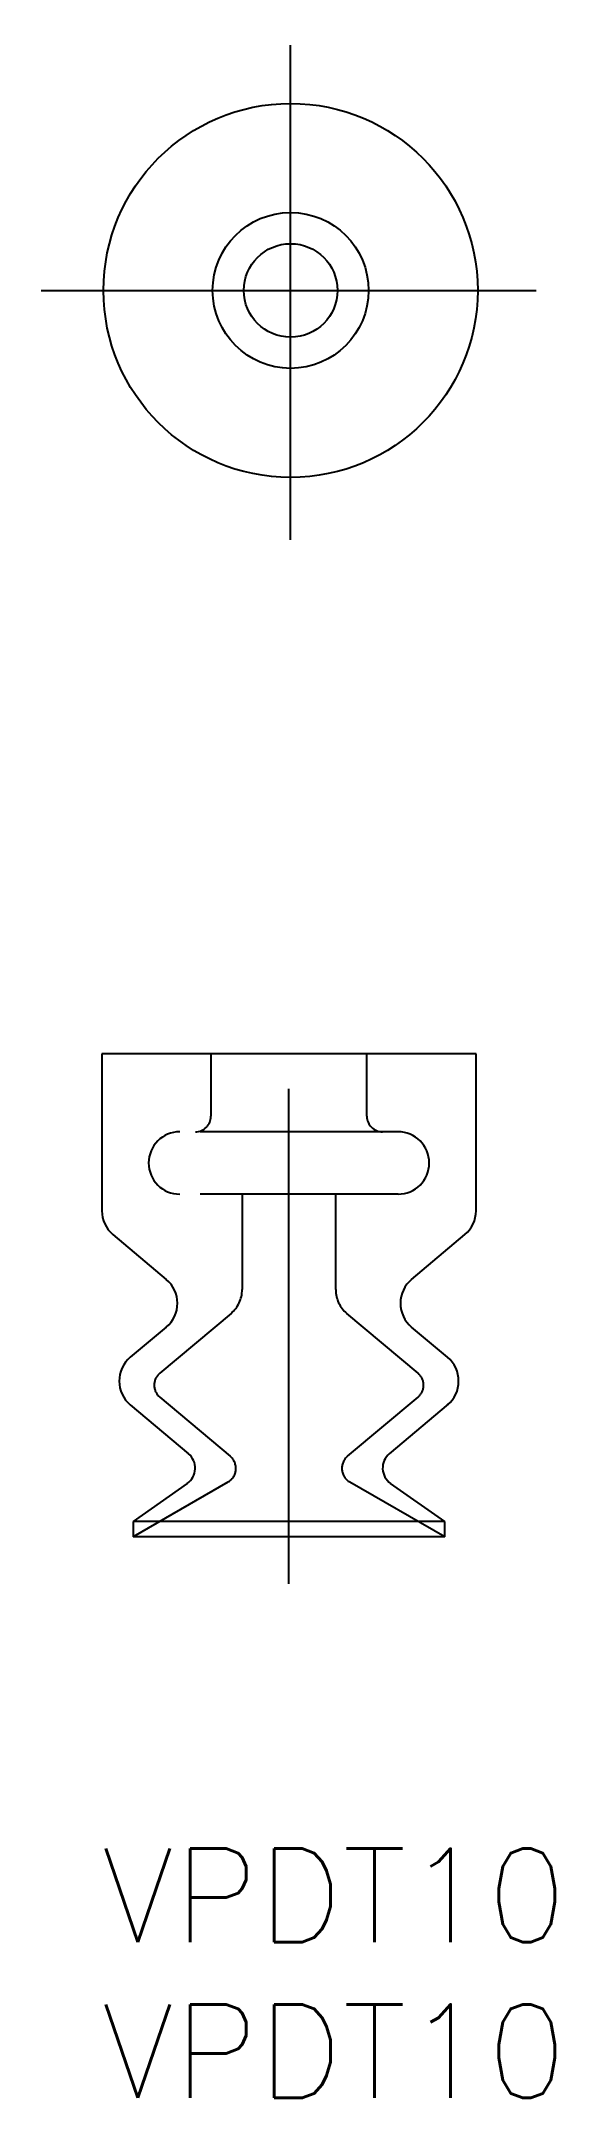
# Model space of a CAD drawing. Extents: x -1.9 to 14.5, y -8 to 58.
import ezdxf

# ---------------------------------------------------------------- set-up
doc = ezdxf.new("R2010")
doc.units = 0
doc.header["$LTSCALE"] = 0.5
doc.linetypes.add('CENTER', pattern=[50.8, 31.75, -6.35, 6.35, -6.35])
doc.linetypes.add('DASHED', pattern=[19.05, 12.7, -6.35])
for name, color, linetype in [('MSM_CENTER', 1, 'CENTER'), ('MSM_CONTINUOUS', 7, 'CONTINUOUS'), ('MSM_DASHED', 4, 'DASHED'), ('MSM_PART_NUMBER', 7, 'CONTINUOUS')]:
    doc.layers.add(name, color=color, linetype=linetype)
doc.styles.get("Standard").update_dxf_attribs({"font": 'txt.shx', "height": 3, "bigfont": 'bigfont.shx'})

msp = doc.modelspace()

# ---------------------------------------------------------------- linework, layer by layer
at = {"layer": 'MSM_CENTER'}
for p, q in [((6.054, 42), (6.054, 58)), ((-1.946, 50), (14.054, 50)), ((6, 8.5), (6, 27))]:
    msp.add_line(p, q, dxfattribs=at)
at = {"layer": 'MSM_CONTINUOUS'}
for p, q in [((0, 25.5), (0, 20.466)), ((12, 25.5), (0, 25.5)), ((12, 20.466), (12, 25.5)), ((0.357, 19.7), (2.066, 18.266)), ((9.934, 18.266), (11.643, 19.7)), ((2.066, 16.734), (0.913, 15.766)), ((11.087, 15.766), (9.934, 16.734)), ((0.913, 14.234), (2.779, 12.668)), ((9.221, 12.668), (11.114, 14.256)), ((2.738, 11.717), (1, 10.5)), ((11, 10.5), (9.262, 11.717)), ((1, 10.5), (1, 10)), ((11, 10.5), (1, 10.5)), ((11, 10), (1, 10)), ((11, 10), (11, 10.5))]:
    msp.add_line(p, q, dxfattribs=at)
for radius in [6, 2.5, 1.5]:
    msp.add_circle((6.054, 50), radius, dxfattribs=at)
for centre, radius, start, end in [((1, 20.466), 1, 180, 230), ((11, 20.466), 1, 310, 0), ((1.424, 17.5), 1, 310, 50), ((10.576, 17.5), 1, 130, 230), ((1.556, 15), 1, 129.9992, 230.0008), ((10.444, 15), 1, 310.00319, 49.99681), ((2.394, 12.208), 0.6, 305, 50), ((9.606, 12.208), 0.6, 130, 235)]:
    msp.add_arc(centre, radius, start, end, dxfattribs=at)
at = {"layer": 'MSM_DASHED'}
for p, q in [((3.5, 25.5), (3.5, 23.5)), ((8.5, 23.5), (8.5, 25.5)), ((9.5, 23), (2.5, 23)), ((9.5, 21), (2.5, 21)), ((4.5, 21), (4.5, 17.937)), ((7.5, 17.937), (7.5, 21)), ((4.143, 17.171), (1.857, 15.252)), ((10.143, 15.252), (7.857, 17.171)), ((1.857, 14.486), (4.118, 12.589)), ((7.882, 12.589), (10.143, 14.486)), ((4.046, 11.758), (1, 10)), ((11, 10), (7.954, 11.758))]:
    msp.add_line(p, q, dxfattribs=at)
for centre, radius, start, end in [((3, 23.5), 0.5, 270, 0), ((9, 23.5), 0.5, 180, 270), ((2.5, 22), 1, 90.00472, 269.99528), ((9.5, 22), 1, 270.00472, 89.99528), ((3.5, 17.937), 1, 310, 0), ((8.5, 17.937), 1, 180, 230), ((2.176, 14.87), 0.498, 129.92274, 230.37122), ((9.823, 14.869), 0.498, 309.92923, 50.36473), ((3.791, 12.199), 0.509, 300, 50), ((8.209, 12.199), 0.509, 130, 240)]:
    msp.add_arc(centre, radius, start, end, dxfattribs=at)

# ---------------------------------------------------------------- texts
at = {"layer": 'MSM_PART_NUMBER'}
for p in [(0, -3), (0, -8)]:
    msp.add_text('VPDT10', height=3, dxfattribs=at).set_placement(p)

doc.saveas('drawing.dxf')
